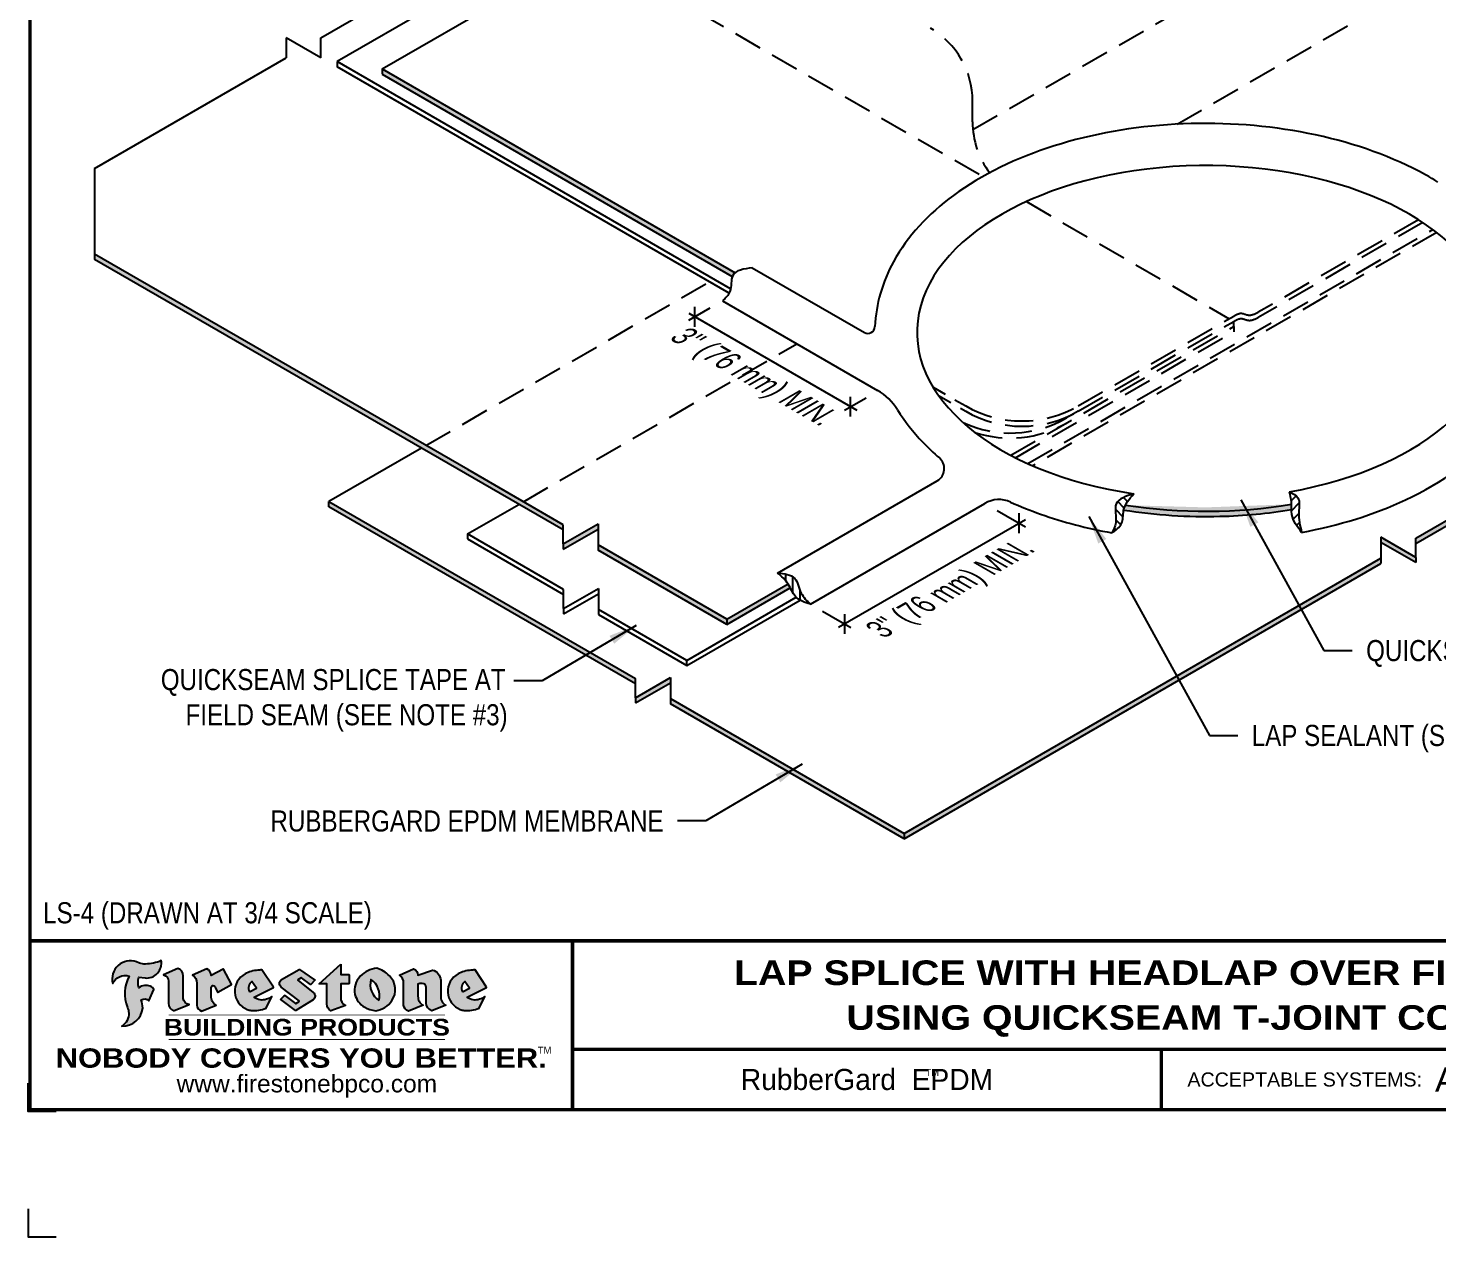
# Model space of a CAD drawing. Header units: inches. Extents: x 165.4 to 185.5, y 131.3 to 148.
# Drawn here: x 165.45 to 177.98, y 131.26 to 142 of the extents above; entities that cross this region are included whole.
import ezdxf
from ezdxf.enums import TextEntityAlignment as Align

# ---------------------------------------------------------------- set-up
doc = ezdxf.new("R2010")
doc.units = ezdxf.units.IN
doc.header["$MEASUREMENT"] = 0
doc.linetypes.add('HIDDEN', pattern=[0.375, 0.25, -0.125])
doc.linetypes.add('HIDDEN2', pattern=[0.1875, 0.125, -0.0625])
doc.layers.get('0').update_dxf_attribs({"linetype": 'CONTINUOUS'})
doc.layers.get('DEFPOINTS').update_dxf_attribs({"linetype": 'CONTINUOUS'})
for name, color, linetype in [('FSBP-ANNO-NOTE', 7, 'CONTINUOUS'), ('FSBP-MEMBRANE', 7, 'CONTINUOUS'), ('FSBP-SEALANTS', 1, 'CONTINUOUS'), ('FSBP-TTLB', 7, 'CONTINUOUS'), ('FSBP-TTLB-BORDER', 7, 'CONTINUOUS'), ('FSBP-TTLB-TEXT', 7, 'CONTINUOUS')]:
    doc.layers.add(name, color=color, linetype=linetype)
doc.styles.add('FSBP_ARIAL', font='arial.ttf')
doc.styles.add('FSBP_ARIAL_BOLD', font='')
doc.styles.add('FSBP_ARIAL_NAR', font='ARIALN.TTF')
doc.styles.add('FSBP_BANKGOTHIC', font='bgothm.ttf')
doc.styles.get('FSBP_ARIAL_BOLD').set_extended_font_data('Arial Black')
doc.dimstyles.new('FSBP-LEADER', dxfattribs={"dimtxt": 0.1875, "dimasz": 0.25, "dimexe": 0.0625, "dimexo": 0.125, "dimgap": 0.125, "dimtad": 0, "dimtih": 1, "dimtoh": 1, "dimdec": 4, "dimzin": 0, "dimdsep": 46, "dimlunit": 4, "dimtxsty": 'FSBP_ARIAL_NAR', "dimcen": 0.09375, "dimclrd": 256, "dimclre": 256, "dimclrt": 256, "dimadec": 0, "dimazin": 0, "dimtfac": 1, "dimtdec": 4, "dimtofl": 0, "dimtmove": 0, "dimatfit": 3, "dimfxl": 1, "dimtolj": 1, "dimtzin": 0, "dimlwd": -1, "dimlwe": -1, "dimarcsym": 0})

# ---------------------------------------------------------------- blocks, each defined once
blk = doc.blocks.new('TTLB-EPDM_2')
at = {"layer": 'FSBP-TTLB-TEXT'}
h = blk.add_hatch(color=1, dxfattribs=at)
edge = h.paths.add_edge_path()
edge.add_arc((1.037309769669573, -0.1982514792917306), 0.1319107607348553, 264.0410451462098, 370.3106169565175)
edge.add_arc((1.027551646585694, 0.1214293576525799), 0.3273056962876235, 270.05058356628535, 295.23459397187514, ccw=False)
edge.add_arc((1.022801957313345, -0.06680179986895154), 0.1391656561713503, 249.3281275763668, 272.0749124149863, ccw=False)
edge.add_line((0.9736743133014443, -0.1970076156048179), (0.9474927838574558, -0.1852745150568325))
edge.add_arc((0.8939498971398288, -0.3394262635682071), 0.1631857907024099, 70.84590087378872, 194.3325259843273)
edge.add_arc((0.8444260109029493, -0.4259936440910768), 0.1179914261095279, 70.96950098067128, 156.9641407594482, ccw=False)
edge.add_arc((1.153141409296894, -0.4684497516079468), 0.3110405457095052, 150.3231137483159, 203.2084295854517)
edge.add_arc((0.7562495500622943, -0.6412608153899899), 0.1218587156617311, 0.8849157075190988, 24.34668939894999, ccw=False)
edge.add_arc((0.7493781665697374, -0.6475258110744375), 0.1289731377238325, -58.36655102076742, 3.6216782311386737, ccw=False)
edge.add_arc((0.8256699029544474, -0.5792158350996106), 0.1783301886510354, 267.2205474105585, 354.1381621173521)
edge.add_arc((0.7903121048625305, -0.6011409294291745), 0.212787892960859, 0.9996158580669322, 21.00503380861244)
edge.add_arc((1.01880712263941, -0.5666691048185161), 0.05136395668415847, 40.82117713173261, 125.52727787225791, ccw=False)
edge.add_line((1.057676976260041, -0.5330924682126437), (1.102776947655911, -0.4308018311949837))
edge.add_arc((1.040858222524664, -0.4699705673995949), 0.07326744446031509, 32.31675181867256, 66.31481236598174)
edge.add_arc((1.032262518825329, -0.5063316993097662), 0.1102246948011782, 69.8179132332389, 125.254734720681)
edge.add_arc((1.127708877207287, -0.368959353531244), 0.1659710644737306, 164.1569669952081, 196.5811013160487, ccw=False)
edge.add_line((0.9680425188342383, -0.3236487780942383), (1.023615334387159, -0.3294494641845773))
h = blk.add_hatch(color=1, dxfattribs=at)
edge = h.paths.add_edge_path()
edge.add_line((1.275239419159561, -0.6223407783464694), (1.415345367376062, -0.5660418822574371))
edge.add_arc((1.421019305783958, -0.5090099247487757), 0.05731350411836949, 181.9717871001989, 264.31851000495806, ccw=False)
edge.add_line((1.363739737527226, -0.5109819325197265), (1.363412352251203, -0.3102363679013962))
edge.add_arc((1.294263659668751, -0.3103491388303989), 0.06914878453844908, 0.0934405599591014, 72.42834396969012)
edge.add_line((1.315139561173908, -0.2444268274366692), (1.186839444240604, -0.3024209471341379))
edge.add_arc((1.175246268095289, -0.3585110609420917), 0.05727567197445628, -0.017399788185912257, 78.322067691347, ccw=False)
edge.add_line((1.232521937428658, -0.3585284546236807), (1.232574268422297, -0.555126496687123))
edge.add_arc((1.305699496415486, -0.5558575689677219), 0.07312888236350451, 179.4272023230205, 245.3845503102953)
h = blk.add_hatch(color=1, dxfattribs=at)
edge = h.paths.add_edge_path()
edge.add_line((1.792026821926584, -0.3839679064720229), (1.722158956877934, -0.2518542302253621))
edge.add_arc((1.720119655279638, -0.2529327078887852), 0.002306916790721817, 27.87197133405656, 117.3766794470751)
edge.add_line((1.719058846382097, -0.250884159729182), (1.610638460368705, -0.3070279753467702))
edge.add_arc((1.547088841662962, -0.3061026658494403), 0.06355635479880145, 359.165808011073, 425.8793658831422)
edge.add_line((1.573061729235633, -0.2480956029480268), (1.446879247402876, -0.3051325108639702))
edge.add_arc((1.407812067100189, -0.370357133046621), 0.07602957263902092, -3.441403975725109, 59.07992244284969, ccw=False)
edge.add_line((1.483704536400296, -0.3749210150788969), (1.483704536400296, -0.5723838140635706))
edge.add_arc((1.54053746518044, -0.568254406115083), 0.05698275005415228, 184.1557352478595, 255.3066498366543)
edge.add_line((1.526084036778343, -0.6233736605654059), (1.657291340682093, -0.570650514527486))
edge.add_arc((1.688298576827198, -0.5021390388423987), 0.0752015358480571, 207.5160880841914, 245.649226723163, ccw=False)
edge.add_arc((1.721050197024907, -0.4914488168456328), 0.1093332836229113, 179.4823365255141, 204.5537900001094, ccw=False)
edge.add_line((1.611721375809452, -0.4904610114968335), (1.611721375809452, -0.4126404716788983))
edge.add_arc((1.628589765097195, -0.414159299036043), 0.01693662875851176, 28.356188110622725, 174.8549701683585, ccw=False)
edge.add_arc((1.627340435522395, -0.4197189881350504), 0.02111886817708033, 22.216893572439517, 40.10213956426492, ccw=False)
edge.add_line((1.646891420738257, -0.4117336534413738), (1.666638796144639, -0.4549750258192233))
edge.add_arc((1.668737246926742, -0.4540167099035481), 0.002306916790685496, 204.545128184284, 299.6323508190091)
edge.add_line((1.669877862091766, -0.4560219186518992), (1.791128135493295, -0.3870515928837648))
edge.add_line((1.791128135493295, -0.3870515928837648), (1.792026821926584, -0.3839679064720229))
h = blk.add_hatch(color=1, dxfattribs=at)
edge = h.paths.add_edge_path()
edge.add_line((2.763460561272041, -0.2072496393923444), (2.763460561272041, -0.2969520779963801))
edge.add_arc((2.765767478062699, -0.2969520779963943), 0.00230691679065842, 179.9999999996471, 269.9999999996471)
edge.add_line((2.765767478062685, -0.2992589947870528), (2.835417693520355, -0.2992589947870528))
edge.add_arc((2.835417693520355, -0.3015659115777538), 0.002306916790701052, 0, 90, ccw=False)
edge.add_line((2.837724610311056, -0.3015659115777538), (2.837724610311056, -0.3790761307453892))
edge.add_arc((2.83541769352037, -0.3790761307453749), 0.002306916790686842, 269.99999999964706, 359.99999999964706, ccw=False)
edge.add_line((2.835417693520355, -0.3813830475360618), (2.765767478062685, -0.3813830475360618))
edge.add_arc((2.765767478062699, -0.3836899643267202), 0.00230691679065842, 90.00000000035294, 180.0000000003529)
edge.add_line((2.763460561272041, -0.3836899643267344), (2.763460561272041, -0.5033995910642801))
edge.add_arc((2.836735953378943, -0.5071368822038516), 0.07337063740681413, 177.0802527808789, 245.3249543133826)
edge.add_line((2.806105814540615, -0.5738080530967267), (2.674529557384915, -0.6226036013049594))
edge.add_arc((2.708610405062069, -0.564298408791804), 0.06753517344606039, 177.0345319916277, 239.6926428024901, ccw=False)
edge.add_line((2.641165668230087, -0.560804539009709), (2.641165668230087, -0.3836899643267344))
edge.add_arc((2.638858751439429, -0.3836899643267202), 0.00230691679065842, 359.9999999996471, 449.999999999647)
edge.add_line((2.638858751439443, -0.3813830475360618), (2.572857950769389, -0.3813830475360618))
edge.add_line((2.572857950769389, -0.3813830475360618), (2.763460561272041, -0.2072496393923444))
h = blk.add_hatch(color=1, dxfattribs=at)
edge = h.paths.add_edge_path(flags=16)
edge.add_arc((2.940363509127394, -0.4847985213681437), 0.1684614578629418, 344.5558804047865, 417.0140046669545)
edge.add_arc((3.194458079644619, -0.3883534532477785), 0.1684614578629414, 164.5558804047864, 237.0140046669546)
edge = h.paths.add_edge_path()
edge.add_arc((3.069375116502199, -0.4399344555144872), 0.1828726885096673, 136.0914512150047, 191.213418978326)
edge.add_arc((3.064939550433406, -0.4318234379590333), 0.1803148804748503, 194.0167254156723, 240.6663730831859)
edge.add_arc((3.098047041778981, -0.3845058757092554), 0.2378525180183701, 239.2975390661776, 264.2889872773176)
edge.add_arc((3.04884478212623, -0.4190232383793012), 0.203760689247156, 277.1986764832036, 326.503572961274)
edge.add_arc((3.077739326803546, -0.4341046616465112), 0.171374865791709, 325.3768876809902, 406.3828327799087)
edge.add_arc((3.011839488065919, -0.4896144380417797), 0.2571945645850002, 44.28462553519766, 73.82901434867304)
edge.add_arc((3.117152499586992, -0.4983433120546693), 0.2579560664039132, 97.50292863483666, 134.1039137579027)
h = blk.add_hatch(color=1, dxfattribs=at)
edge = h.paths.add_edge_path()
edge.add_line((3.322690228557462, -0.5721896537377091), (3.322690228557462, -0.3749210150788969))
edge.add_arc((3.246797759257384, -0.3703571330465745), 0.076029572638996, 356.5585960242387, 419.0799224428129)
edge.add_line((3.285864939560099, -0.3051325108639702), (3.412047421392799, -0.2480956029480268))
edge.add_arc((3.386074533820159, -0.3061026658494941), 0.06355635479883807, 0.3962622833877276, 65.87936588318718, ccw=False)
edge.add_line((3.449629368605429, -0.3056631084210863), (3.580526418688805, -0.2593848434574539))
edge.add_arc((3.555744121700958, -0.3530904070730321), 0.09692726601172152, 2.366977007666776, 75.18615851992018, ccw=False)
edge.add_line((3.652588689330287, -0.3490873311063041), (3.652588689330287, -0.4883770011386872))
edge.add_arc((3.761877549389556, -0.4914934052703811), 0.1093332836229047, 178.3666365323574, 204.5537900000422)
edge.add_arc((3.729125929191727, -0.5021836272670953), 0.07520153584796169, 207.5160880841711, 245.2240541443093)
edge.add_line((3.697611150971852, -0.5704631245385627), (3.572585913552643, -0.6207021253773775))
edge.add_arc((3.59534718600759, -0.5526356419907701), 0.07177131519198746, 180.3328587115751, 251.51018566665869, ccw=False)
edge.add_line((3.523577081955409, -0.5530525936986663), (3.523577081955409, -0.4153032515383615))
edge.add_arc((3.486319529276879, -0.4148773504126441), 0.0372599868942854, 359.3450650296066, 449.0500281941028)
edge.add_arc((3.482769874121713, -0.4419622099033496), 0.06447454900600783, 86.29402372314017, 119.8211331593848)
edge.add_line((3.450707067966732, -0.3860252459975726), (3.450707067966732, -0.4904610114968335))
edge.add_arc((3.560035889182251, -0.491448816845647), 0.1093332836229751, 179.4823365255069, 204.5537900001023)
edge.add_arc((3.527284268984408, -0.5021390388424952), 0.07520153584796385, 207.5160880841699, 245.6492267231416)
edge.add_line((3.496277032839316, -0.570650514527486), (3.365069728935509, -0.6233736605654059))
edge.add_arc((3.37950248606194, -0.5682868177318081), 0.05694615642555727, 183.9298782390169, 255.318496325343, ccw=False)
h = blk.add_hatch(color=1, dxfattribs=at)
h.paths.add_polyline_path([(2.063388732080512, -0.2583237030618903, 0.02524281661523788), (2.025024361750752, -0.2610532129309178, 0.1213611957758757), (1.901773912052249, -0.3008158885520373, 0.6151668103976068), (1.93274136141747, -0.6099060679591872, 0.05306812109568645), (1.967936229862175, -0.617865745600497, 0.1150932231766138), (2.099126721549737, -0.5994933789882708), (2.151195569562105, -0.4944891916583316, -0.08755405562188731), (2.104230609512001, -0.5187113292177372, -0.265591761123442), (1.992692314386659, -0.5010701623316862), (2.165347897647223, -0.4141184325909109, 0.4518949533370738), (2.166222728871162, -0.4107679608846269)])
h.paths.add_polyline_path([(2.014217313945437, -0.4188965037300676), (1.951113654018855, -0.4515330109460507, -0.3720533890450154), (1.973177450672722, -0.3607130665457561)], flags=16)
h = blk.add_hatch(color=1, dxfattribs=at)
edge = h.paths.add_edge_path()
edge.add_arc((2.260407392426802, -0.3775796671688782), 0.04152450223225729, 123.20805433950699, 232.2027298779723, ccw=False)
edge.add_line((2.237665217914071, -0.3428366421988329), (2.393535971665983, -0.2540943745380986))
edge.add_arc((2.394677353533142, -0.2560991469722482), 0.002306916790741334, 55.64644466176611, 119.65426054492559, ccw=False)
edge.add_line((2.395979141996861, -0.2541946229174954), (2.531809646140459, -0.3470380726374032))
edge.add_arc((2.530468902927946, -0.3489153772789875), 0.002306916790700397, -42.731101238422525, 54.4661353739603, ccw=False)
edge.add_line((2.532163440279987, -0.3504807552658491), (2.498457913851155, -0.3869673252714421))
edge.add_arc((2.496763376499139, -0.3854019472845934), 0.002306916790672934, 233.7527076894875, 317.26889876138785, ccw=False)
edge.add_line((2.495399362263356, -0.38726241234572), (2.413849913492982, -0.3274738082119626))
edge.add_arc((2.412485899257181, -0.3293342732731342), 0.002306916790720064, 53.75270768979358, 124.4135619297835)
edge.add_line((2.41118211687575, -0.3274311136421062), (2.382933981293377, -0.346782838468144))
edge.add_arc((2.38423776367478, -0.3486859980991606), 0.002306916790694898, 124.4135619293799, 231.8459020253626)
edge.add_line((2.382812599816248, -0.3505000469010184), (2.519899969301207, -0.4581994452042721))
edge.add_arc((2.494247019847682, -0.4908523236374461), 0.04152450223225742, -55.21225898295222, 51.84590202520428, ccw=False)
edge.add_line((2.517938320565804, -0.5249552055672808), (2.364434947484597, -0.6179520922513717))
edge.add_arc((2.36323960192349, -0.6159790200102006), 0.002306916790726996, 233.2955624372927, 301.20872157023314, ccw=False)
edge.add_line((2.361860787187538, -0.6178285429225383), (2.231266621301074, -0.5204709167214361))
edge.add_arc((2.232647938930649, -0.5186232623475259), 0.002306916790697672, 135.5134179846393, 233.21798691998708, ccw=False)
edge.add_line((2.231002150870836, -0.5170067083764565), (2.262839375599356, -0.4845937328397696))
edge.add_arc((2.264485163659225, -0.4862102868108537), 0.002306916790748497, 53.0352839999411, 135.513417985369, ccw=False)
edge.add_line((2.265872365996302, -0.4843670465239001), (2.361834678328762, -0.5565872257804898))
edge.add_arc((2.363221880665761, -0.5547439854936304), 0.002306916790627066, 233.0352840000685, 302.2362632414394)
edge.add_line((2.36445241715569, -0.5566953042850713), (2.39428499383348, -0.5378823484768844))
edge.add_arc((2.393054457343549, -0.5359310296853765), 0.002306916790685166, 302.2362632406177, 412.2027298768422)
edge.add_line((2.394468296066179, -0.5341081404551886), (2.234958295420142, -0.4103916733127022))
h = blk.add_hatch(color=1, dxfattribs=at)
h.paths.add_polyline_path([(3.957695472291277, -0.2583237030618903, 0.02524281661523822), (3.919331101961575, -0.2610532129309178, 0.1085638477195505), (3.807890832595604, -0.2939221658134414, 0.6425897848490651), (3.827048101628293, -0.6099060679591872, 0.05306812109569052), (3.862242970072884, -0.617865745600497, 0.1150932231766133), (3.993433461760503, -0.5994933789882708), (4.045502309772871, -0.4944891916583316, -0.08755405562189084), (3.998537349722767, -0.5187113292177372, -0.2655917611234366), (3.886999054597368, -0.5010701623316862), (4.059654637857989, -0.4141184325909109, 0.4518949533370731), (4.060529469081928, -0.4107679608846269)])
h.paths.add_polyline_path([(3.90852405415626, -0.4188965037300676), (3.845420394229677, -0.4515330109460507, -0.3720533890450147), (3.867484190883488, -0.3607130665457561)], flags=16)
at = {"layer": 'DEFPOINTS', "color": 1}
blk.add_lwpolyline([(0.234375, -1.515625), (-0.015625, -1.515625), (-0.015625, -1.265625)], dxfattribs=at)
at = {"layer": 'DEFPOINTS', "linetype": 'Continuous', "ltscale": 1.75}
blk.add_lwpolyline([(-0.015625, -2.380833333333342), (-0.015625, -2.630833333333342), (0.234375, -2.630833333333342)], dxfattribs=at)
at = {"layer": 'FSBP-TTLB', "const_width": 0.03125}
for points in [[(0, 0), (0, -1.5), (20, -1.5), (20, 0), (0, 0)], [(4.825208527206769, 0), (4.825208527206769, -0.9643749050531198)], [(4.825208527206769, -0.9643749050531198), (15.84028770518938, -0.9643749050531198)], [(4.825208527206769, -0.9643749050531198), (4.825208527206769, -1.5)]]:
    blk.add_lwpolyline(points, dxfattribs=at)
at = {"layer": 'FSBP-TTLB-BORDER', "const_width": 0.03125}
blk.add_lwpolyline([(20, 0), (20, 13), (0, 13), (0, 0)], dxfattribs=at)
at = {"layer": 'FSBP-TTLB-TEXT', "color": 1}
blk.add_line((0.7358432058323388, -0.379822754145593), (0.7358432058323388, -0.379822754145593), dxfattribs=at)
for points in [[(1.023615323725323, -0.3294494630716969, 0.5000510906601082), (1.167090420776901, -0.1746414942047778, -0.1103304102359608), (1.027840608309816, -0.2058762110801382, -0.09957876667165425), (0.9736743133014443, -0.1970076156048179), (0.9474927838574558, -0.1852745150568325, 0.5978159689075124), (0.7358432058323388, -0.379822754145593, -0.3938834584182213), (0.8828996422548698, -0.3144510229727047, 0.2349406564350952), (0.86727108227484, -0.5910237178633082, -0.1027304183841549), (0.8780937320133262, -0.6393788197974146, -0.2772692352614086), (0.8170223912655956, -0.7573362346216896, 0.3985429150902959), (1.003067614090241, -0.5974286950643517, 0.0875124847930418), (0.9889600163401155, -0.5248671157293501, -0.3874031597924062), (1.057676976260041, -0.5330924682126437), (1.102776947655911, -0.4308018311949837, 0.1494423498871741), (1.07029056398062, -0.4028746979725923, 0.2467195073738216), (0.9686394281704906, -0.4163228904100862, -0.1424285161541127), (0.9680425188342383, -0.3236487780942383), (1.023615334387159, -0.3294494641845773)], [(2.763460561272041, -0.2072496393923444), (2.763460561272041, -0.2969520779963801, 0.4142135623730958), (2.765767478062685, -0.2992589947870528), (2.835417693520355, -0.2992589947870528, -0.414213562373095), (2.837724610311056, -0.3015659115777538), (2.837724610311056, -0.3790761307453892, -0.4142135623730938), (2.835417693520355, -0.3813830475360618), (2.765767478062685, -0.3813830475360618, 0.4142135623730958), (2.763460561272041, -0.3836899643267344), (2.763460561272041, -0.5033995910642801, 0.3068985753588853), (2.806105814540615, -0.5738080530967267), (2.674529557384915, -0.6226036013049594, -0.2804194150632976), (2.641165668230087, -0.560804539009709), (2.641165668230087, -0.3836899643267344, 0.414213562373095), (2.638858751439443, -0.3813830475360618), (2.572857950769389, -0.3813830475360618), (2.763460561272041, -0.2072496393923444)], [(2.166222728871162, -0.4107679608846269), (2.063388732080512, -0.2583237030618903, 0.02524281661523788), (2.025024361750752, -0.2610532129309178, 0.1085638477195265), (1.913584092384895, -0.2939221658134414, 0.6425897848491228), (1.93274136141747, -0.6099060679591872, 0.05306812109568648), (1.967936229862175, -0.617865745600497, 0.1150932231766137), (2.099126721549737, -0.5994933789882708), (2.151195569562105, -0.4944891916583316, -0.0875540556218873), (2.104230609512001, -0.5187113292177372, -0.2655917611234418), (1.992692314386659, -0.5010701623316862), (2.165347897647223, -0.4141184325909109)], [(4.060529469081928, -0.4107679608846269), (3.957695472291277, -0.2583237030618903, 0.02524281661523788), (3.919331101961575, -0.2610532129309178, 0.1085638477195265), (3.807890832595604, -0.2939221658134414, 0.6425897848491228), (3.827048101628293, -0.6099060679591872, 0.05306812109568648), (3.862242970072884, -0.617865745600497, 0.1150932231766137), (3.993433461760503, -0.5994933789882708), (4.045502309772871, -0.4944891916583316, -0.0875540556218873), (3.998537349722767, -0.5187113292177372, -0.2655917611234418), (3.886999054597368, -0.5010701623316862), (4.059654637857989, -0.4141184325909109)], [(4.059654637857989, -0.4141184325909109, 0.4518949533370731), (4.060529469081928, -0.4107679608846269, 0.4518949533370731)]]:
    blk.add_lwpolyline(points, format="xyb", dxfattribs=at)
for points in [[(1.275239419159561, -0.6223407783464694), (1.415345367376062, -0.5660418822574371, -0.3756100036733062), (1.363739737527226, -0.5109819325197265), (1.363412352251203, -0.3102363679013962, 0.3265360292958048), (1.315139561173908, -0.2444268274366692), (1.186839444240604, -0.3024209471341379, -0.3557863980845349), (1.232521937428658, -0.3585284546236807), (1.232574268422297, -0.555126496687123, 0.2960110723418457)], [(1.792026821926584, -0.3839679064720229), (1.722158956877934, -0.2518542302253621, 0.4116839150163434), (1.719058846382097, -0.250884159729182), (1.610638460368705, -0.3070279753467702, 0.2996033003794034), (1.573061729235633, -0.2480956029480268), (1.446879247402876, -0.3051325108639702, -0.2797757560995365), (1.483704536400296, -0.3749210150788969), (1.483704536400296, -0.5723838140635706, 0.320828638474519), (1.526084036778343, -0.6233736605654059), (1.657291340682093, -0.570650514527486, -0.1679398621276611), (1.621603752698661, -0.5368819723450571, -0.1098333365370753), (1.611721375809452, -0.4904610114968335), (1.611721375809452, -0.4126404716788983, -0.743334502655012), (1.64349420176768, -0.4061152228778298, -0.07819791644735608), (1.646891420738257, -0.4117336534413738), (1.666638796144639, -0.4549750258192233, 0.4404648714563479), (1.669877862091766, -0.4560219186518992), (1.791128135493295, -0.3870515928837648)], [(2.937624918725987, -0.3131105398334029, 0.2452625673097023), (2.889993533867141, -0.4754966266250307, 0.2064059665179019), (2.976604338974084, -0.5890186876871866, 0.1094800500670344), (3.074378098474654, -0.6211778035979165, 0.2185147641853038), (3.218764944843201, -0.5314757029352819, 0.3689489483072479), (3.195959963110113, -0.3100352223135445, 0.1296305888694145), (3.0834694040758, -0.242595816912754, 0.1610736375384317)], [(3.322690228557462, -0.5721896537377091), (3.322690228557462, -0.3749210150788969, 0.2797757560995341), (3.285864939560099, -0.3051325108639702), (3.412047421392799, -0.2480956029480268, -0.2937618496109166), (3.449629368605429, -0.3056631084210863), (3.580526418688805, -0.2593848434574539, -0.3288760160581939), (3.652588689330287, -0.3490873311063041), (3.652588689330287, -0.4883770011386872, 0.114762897203527), (3.662431105063263, -0.536926560769686, 0.166032965990522), (3.697611150971852, -0.5704631245385627), (3.572585913552643, -0.6207021253773775, -0.3209557512194564), (3.523577081955409, -0.5530525936986663), (3.523577081955409, -0.4153032515383615, 0.4127061514896111), (3.48693727661589, -0.3776224848030694, 0.1473421876160361), (3.450707067966732, -0.3860252459975726), (3.450707067966732, -0.4904610114968335, 0.1098333365370753), (3.460589444855941, -0.5368819723450855, 0.1679398621276611), (3.496277032839316, -0.570650514527486), (3.365069728935509, -0.6233736605654059, -0.3219729545308964), (3.322690228557462, -0.5721896537377091, 29.1476284739)], [(1.951113654018855, -0.4515330109460507), (2.014217313945437, -0.4188965037300676), (1.973177450672722, -0.3607130665457561, 0.3720533890450154)], [(2.234958295420142, -0.4103916733127022, -0.5150044486718882), (2.237665217914071, -0.3428366421988329), (2.393535971665983, -0.2540943745380986, -0.2867822934100265), (2.395979141996861, -0.2541946229174954), (2.531809646140459, -0.3470380726374032, -0.4515027974650387), (2.532163440279987, -0.3504807552658491), (2.498457913851155, -0.3869673252714421, -0.3814439164929681), (2.495399362263356, -0.38726241234572), (2.413849913492982, -0.3274738082119626, 0.3184718635035665), (2.41118211687575, -0.3274311136421062), (2.382933981293377, -0.346782838468144, 0.5064094529656681), (2.382812599816248, -0.3505000469010184), (2.519899969301207, -0.4581994452042721, -0.5043597839115849), (2.517938320565804, -0.5249552055672808), (2.364434947484597, -0.6179520922513717, -0.3053163970316367), (2.361860787187538, -0.6178285429225383), (2.231266621301074, -0.5204709167214361, -0.4541703869768119), (2.231002150870836, -0.5170067083764565), (2.262839375599356, -0.4845937328397696, -0.3762644290664977), (2.265872365996302, -0.4843670465239001), (2.361834678328762, -0.5565872257804898, 0.3114700032088108), (2.36445241715569, -0.5566953042850713), (2.39428499383348, -0.5378823484768844, 0.520381097387146), (2.394468296066179, -0.5341081404551886)], [(3.10274193015772, -0.5296595419651595, 0.3271311138286319), (3.032079658614293, -0.3434924326507627, 0.3271311138286322)], [(3.845420394229677, -0.4515330109460507), (3.90852405415626, -0.4188965037300676), (3.867484190883488, -0.3607130665457561, 0.3720533890450154)]]:
    blk.add_lwpolyline(points, format="xyb", close=True, dxfattribs=at)
at = {"layer": 'FSBP-TTLB-TEXT'}
for points, const_width in [([(1.233926579809207, -0.6584455781731435), (3.691229482685259, -0.6584455781731577)], 0.0078125), ([(1.233926579809207, -0.8761560960495984), (3.691229482685259, -0.8761560960495842)], 0.0078125), ([(10.06152282927678, -0.9643749050531198), (10.06152282927678, -1.5)], 0.03125)]:
    blk.add_lwpolyline(points, dxfattribs=dict(at, const_width=const_width))
at = {"layer": 'FSBP-TTLB-TEXT', "color": 1}
for centre, start, end in [((1.789987520328282, -0.3850463841354355), 299.6323508193319, 27.87197133380463), ((2.164310260790558, -0.412058050385383), 296.7304547840455, 34.00233684987403)]:
    blk.add_arc(centre, 0.00230691679068068, start, end, dxfattribs=at)
at = {"layer": 'FSBP-TTLB-TEXT', "lineweight": 18, "style": 'FSBP_ARIAL_BOLD'}
blk.add_text('BUILDING PRODUCTS', height=0.1484375, dxfattribs=at).set_placement((2.462578031247233, -0.7673008371113639), align=Align.MIDDLE_CENTER)
at = {"layer": 'FSBP-TTLB-TEXT', "color": 1}
for s, height, style, p in [('NOBODY COVERS YOU BETTER.', 0.171875, 'FSBP_ARIAL_BOLD', (2.412604263603384, -1.041650450587369)), ('TM', 0.0625, 'FSBP_BANKGOTHIC', (4.576671173373001, -0.9725745042934193))]:
    blk.add_text(s, height=height, dxfattribs=dict(at, style=style)).set_placement(p, align=Align.MIDDLE_CENTER)
at = {"layer": 'FSBP-TTLB-TEXT'}
for s, height, style, p in [('www.firestonebpco.com', 0.15625, 'FSBP_ARIAL', (2.462578031247233, -1.268657306740124)), ('RubberGard  EPDM', 0.1875, 'FSBP_BANKGOTHIC', (7.443365678241776, -1.23218745252656)), ('TM', 0.0625, 'FSBP_BANKGOTHIC', (8.023397742165457, -1.169706269210366))]:
    blk.add_text(s, height=height, dxfattribs=dict(at, style=style)).set_placement(p, align=Align.MIDDLE_CENTER)
at = {"layer": 'FSBP-TTLB-TEXT', "style": 'FSBP_ARIAL'}
blk.add_text('ACCEPTABLE SYSTEMS:', height=0.125, dxfattribs=at).set_placement((10.29281281591562, -1.23218745252656), align=Align.MIDDLE_LEFT)
at = {"layer": 'FSBP-TTLB-TEXT'}
for tag, height, style, p in [('MAXIMUM_WARRANTY', 0.1875, 'FSBP_ARIAL_BOLD', (18.03987100774941, 0.2240244307510579)), ('ACCPT_SYSTEMS', 0.21875, 'FSBP_ARIAL', (12.49438170418193, -1.23218745252656))]:
    blk.add_attdef(tag, text='', height=height, dxfattribs=dict(at, style=style)).set_placement(p, align=Align.MIDDLE_LEFT)
for tag, height, style, p in [('DETAIL_DESCP_LINE_1', 0.21875, 'FSBP_ARIAL_BOLD', (10.33118450231211, -0.2831249841755152)), ('DETAIL_DESCP_LINE_2', 0.21875, 'FSBP_ARIAL_BOLD', (10.33118450231211, -0.6812499208775904)), ('ISSUE_REV_DATE', 0.21875, 'FSBP_ARIAL', (16.84069633627263, -0.7282559425942452)), ('DETAIL_NUMBER', 0.4375, 'FSBP_ARIAL', (18.91941590748775, -0.8931630692489421))]:
    blk.add_attdef(tag, text='', height=height, dxfattribs=dict(at, style=style)).set_placement(p, align=Align.MIDDLE_CENTER)

msp = doc.modelspace()

# ---------------------------------------------------------------- hatches: boundary and pattern name
at = {"layer": 'FSBP-MEMBRANE'}
h = msp.add_hatch(color=256, dxfattribs=at)
edge = h.paths.add_edge_path()
edge.add_line((168.5953603410243, 141.6409276743779), (168.5953603410242, 141.5940526743779))
edge.add_line((168.5953603410243, 141.5940526743779), (171.7085374506973, 139.7966590320732))
edge.add_spline(control_points=[(171.7085374506972, 139.7966590320733), (171.7095441136331, 139.7993170585185), (171.7151394066809, 139.8121571643786), (171.7239772286583, 139.8225368521852), (171.7326992710421, 139.829584198593)], knot_values=[0.1497848089870825, 0.1497848089870825, 0.1497848089870825, 0.1497848089870825, 0.1593291394128395, 0.1974640986953273, 0.1974640986953273, 0.1974640986953273, 0.1974640986953273], degree=3, periodic=0)
edge.add_line((171.7326992710422, 139.829584198593), (168.5953603410243, 141.6409276743779))
h = msp.add_hatch(color=256, dxfattribs=at)
edge = h.paths.add_edge_path()
edge.add_spline(control_points=[(172.2238176881689, 137.0285359928421), (172.2184504441158, 137.039103460871), (172.2120380465295, 137.0511155119078), (172.2047498917924, 137.0623811708642), (172.2037816680127, 137.0638431912114)], knot_values=[0.2402839209086253, 0.2402839209086253, 0.2402839209086253, 0.2402839209086253, 0.2750215309648162, 0.2802521134282405, 0.2802521134282405, 0.2802521134282405, 0.2802521134282405], degree=3, periodic=0)
edge.add_line((172.2037816680127, 137.0638431912114), (171.6592421936101, 136.7494531790808))
edge.add_line((171.6592421936101, 136.7494531790808), (171.6592421936102, 136.7025781790807))
edge.add_line((171.6592421936102, 136.7025781790807), (172.2238176881689, 137.0285359928421))
h.paths.add_polyline_path([(170.5150850726095, 137.4100326008858), (170.5150850726095, 137.3631576008858), (171.6592421936102, 136.7025781790807), (171.6592421936101, 136.7494531790808)])
h.paths.add_polyline_path([(170.5150850726095, 137.5505773466591), (170.5150850726095, 137.597452346659), (170.2048625343619, 137.418345280693), (170.2048625343619, 137.3714702806931)])
h.paths.add_polyline_path([(169.355168687782, 138.0797106379033), (166.0381546750264, 139.9947895710735), (166.0381546750264, 139.9479145710735), (170.2048625343619, 137.5422646668517), (170.2048625343619, 137.5891396668516)])
h = msp.add_hatch(color=256, dxfattribs=at)
h.paths.add_polyline_path([(168.1215735111468, 137.795729212957), (168.1215735111468, 137.7488542129568), (170.8474895203557, 136.1750458712519), (170.8474895203557, 136.2219208712518)])
h.paths.add_polyline_path([(171.1577120586034, 136.1833585510593), (171.1577120586034, 136.2302335510592), (170.8474895203558, 136.0511264850932), (170.8474895203558, 136.0042514850933)])
h.paths.add_polyline_path([(171.1577120586034, 136.042813805286), (171.1577120586034, 135.9959388052859), (173.2362028578478, 134.7959215828339), (173.2362028578478, 134.8427965828339)])
h.paths.add_polyline_path([(177.4760817628378, 137.2438168099613), (177.4760817628378, 137.2906918099613), (173.2362028578478, 134.8427965828339), (173.2362028578478, 134.7959215828339)])
h.paths.add_polyline_path([(177.4760817628378, 137.4781115557345), (177.4760817628378, 137.4312365557345), (177.7863043010854, 137.2521294897686), (177.7863043010854, 137.2990044897685)])
h.paths.add_polyline_path([(182.0233780609203, 139.8691995517442), (182.0233780609203, 139.9160745514736), (177.7863043010854, 137.4697988758905), (177.7863043010854, 137.4229238759272)])
h = msp.add_hatch(color=256, dxfattribs=at)
edge = h.paths.add_edge_path()
edge.add_spline(control_points=[(175.1890836341646, 137.7195542651014), (175.4738915529285, 137.6748371371083), (175.7601241177152, 137.6563180155436), (176.2598928293945, 137.6694904802757), (176.4736997372908, 137.6900205604161), (176.6808803982161, 137.7243035959127)], knot_values=[1.309293457902021, 1.309293457902021, 1.309293457902021, 1.309293457902021, 1.61641652597828, 1.61641652597828, 1.84863154255173, 1.84863154255173, 1.84863154255173, 1.84863154255173], degree=3, periodic=0)
edge.add_spline(control_points=[(176.680880398215, 137.7243035959199), (176.6808591601597, 137.7398646568844), (176.6814355209874, 137.7556295915211), (176.6811978338342, 137.7712891452168)], knot_values=[0.2265939463911384, 0.2265939463911384, 0.2265939463911384, 0.2265939463911384, 0.273109800054235, 0.273109800054235, 0.273109800054235, 0.273109800054235], degree=3, periodic=0)
edge.add_ellipse((175.9178086810808, 139.3000126869838), major_axis=(-2.755675960631075, 0), ratio=0.5773502691896266, start_angle=75.00715079224477, end_angle=106.0826845125305, ccw=False)
edge.add_spline(control_points=[(175.2049194688163, 137.7631827277194), (175.1979920592489, 137.7493168178865), (175.1925283329643, 137.7348499955327), (175.1890836341646, 137.7195542651014)], knot_values=[0.2417261946553959, 0.2417261946553959, 0.2417261946553959, 0.2417261946553959, 0.2887330752865837, 0.2887330752865837, 0.2887330752865837, 0.2887330752865837], degree=3, periodic=0)
at = {"layer": 'FSBP-SEALANTS'}
h = msp.add_hatch(dxfattribs=at)
h.set_pattern_fill('ANSI31', color=256, scale=0.5, angle=90, style=0)
h.set_pattern_definition([(135, (45.76572421513981, 217.1368600486634), (-0.04419417382415922, -0.04419417382415922), [])])
edge = h.paths.add_edge_path()
edge.add_spline(control_points=[(175.0827358941873, 137.517049608121), (175.1190671405167, 137.541288889839), (175.1905470625542, 137.588978472292), (175.1731782729045, 137.7427889350667), (175.2400508209525, 137.8189434343191), (175.2800289133977, 137.8644705108264)], knot_values=[0, 0, 0, 0, 0.1211629098670574, 0.2383820051919179, 0.4126259422489015, 0.4126259422489015, 0.4126259422489015, 0.4126259422489015], degree=3, periodic=0)
edge.add_spline(control_points=[(175.2800289133977, 137.8644705108264), (175.2112028012137, 137.8432477980019), (175.078495067295, 137.8023270189955), (175.1402542072155, 137.6235519239368), (175.0979723604217, 137.545261821821), (175.0827358941873, 137.517049608121)], knot_values=[0, 0, 0, 0, 0.1818306596685819, 0.350598545171567, 0.4456767483891131, 0.4456767483891131, 0.4456767483891131, 0.4456767483891131], degree=3, periodic=0)
h = msp.add_hatch(dxfattribs=at)
h.set_pattern_fill('ANSI31', color=256, scale=0.5, style=0)
h.set_pattern_definition([(45, (45.81240569526688, 217.2090901091226), (-0.04419417382415922, 0.04419417382415922), [])])
edge = h.paths.add_edge_path()
edge.add_spline(control_points=[(176.6619388479152, 137.8816359921096), (176.6699149383884, 137.8519934085047), (176.6875044569879, 137.7866231901748), (176.6694319414002, 137.653463039119), (176.7321995532421, 137.5716812729823), (176.7713234382202, 137.5207056134384)], knot_values=[0, 0, 0, 0, 0.0917203386314473, 0.2022690950810575, 0.3851969751360424, 0.3851969751360424, 0.3851969751360424, 0.3851969751360424], degree=3, periodic=0)
edge.add_spline(control_points=[(176.7713234382203, 137.5207056134382), (176.7574268149528, 137.5788381007518), (176.7340517372115, 137.6766209494404), (176.7656064607709, 137.8315057185258), (176.6930651751199, 137.8665843163216), (176.6619388479147, 137.8816359921099)], knot_values=[0, 0, 0, 0, 0.1834877783792692, 0.3086390845912266, 0.4026993143606662, 0.4026993143606662, 0.4026993143606662, 0.4026993143606662], degree=3, periodic=0)
h = msp.add_hatch(dxfattribs=at)
h.set_pattern_fill('ANSI31', color=256, scale=0.5, angle=45, style=0)
h.set_pattern_definition([(90, (44.74808384261871, 216.5493251056502), (-0.0625, 1.387778780781446e-17), [])])
edge = h.paths.add_edge_path()
edge.add_spline(control_points=[(172.1108955691251, 137.15972388091), (172.1463249985927, 137.1292839126897), (172.2141297675403, 137.071027964373), (172.2596415368577, 136.9289200527243), (172.3525936160443, 136.8988846766624), (172.402719051371, 136.88268776839)], knot_values=[0, 0, 0, 0, 0.1386664688514837, 0.265379601720118, 0.413687999816287, 0.413687999816287, 0.413687999816287, 0.413687999816287], degree=3, periodic=0)
edge.add_spline(control_points=[(172.402719051371, 136.88268776839), (172.3714328086363, 136.9125583269315), (172.3055173969917, 136.9754911047344), (172.2846007301296, 137.1422718796271), (172.1709992566474, 137.1536853174863), (172.1108955691251, 137.15972388091)], knot_values=[0, 0, 0, 0, 0.1285791794250606, 0.2708970077545292, 0.430788228097465, 0.430788228097465, 0.430788228097465, 0.430788228097465], degree=3, periodic=0)

# ---------------------------------------------------------------- linework, layer by layer
at = {"layer": 'FSBP-ANNO-NOTE'}
for p, q in [((171.3216829658367, 139.4068374731462), (171.51304556301, 139.517320720137)), ((171.3758095535733, 139.3496991254979), (171.3758095535733, 139.5264758207945)), ((171.3216829658367, 139.4693374731462), (172.8150904559949, 138.6071182566936)), ((172.7068372805218, 138.6071182566936), (172.8981553338211, 138.7175757862668)), ((172.7609638682584, 138.5499799090452), (172.7609638682584, 138.7267566043419)), ((174.0634253723879, 137.716497009874), (174.3149517380007, 137.5712781949792)), ((174.2608251502642, 137.5141398473309), (174.2608251502642, 137.6909165426275)), ((174.3149517380007, 137.6337781949792), (172.6542454169838, 136.6749689534952)), ((172.5109722268442, 136.82018776839), (172.7624985924568, 136.6749689534952)), ((172.7083720047203, 136.6178306058469), (172.7083720047203, 136.7946073011435))]:
    msp.add_line(p, q, dxfattribs=at)
at = {"layer": 'FSBP-MEMBRANE'}
for p, q in [((168.0500059478148, 141.918999994165), (170.8331199060424, 143.525831587133)), ((168.5953603410243, 141.6409276743779), (169.7540254730652, 142.3098833002624)), ((169.0395723805692, 142.1946495856884), (168.1934111297133, 141.7061181597289)), ((168.0500059478148, 141.7398929281991), (167.7397834095671, 141.918999994165)), ((167.7397834095671, 141.918999994165), (167.7397834095671, 141.739892928199)), ((168.0500059478148, 141.7398929281991), (168.0500059478148, 141.918999994165)), ((166.0381546750264, 140.7574571202511), (167.7397834095671, 141.739892928199)), ((171.6934002612218, 139.6853984924917), (168.1934111297133, 141.7061181597289)), ((171.6806334434639, 139.6477694181609), (168.1934111297133, 141.6611181597289)), ((168.5953603410243, 141.6409276743779), (171.7326992710422, 139.829584198593)), ((168.5953603410243, 141.5940526743779), (171.7085374506972, 139.7966590320733)), ((166.0381546750264, 140.7574571202511), (166.0381546750264, 139.9479145710735)), ((169.355168687782, 138.0797106379033), (166.0381546750264, 139.9947895710735)), ((170.2048625343619, 137.5422646668517), (166.0381546750264, 139.9479145710735)), ((177.7863043010854, 137.4697988758905), (182.0233780609203, 139.9160745514736)), ((177.7863043010854, 137.4229238759272), (182.0233780609203, 139.8691995517441)), ((168.9437112868686, 138.2703906790807), (168.1215735111469, 137.7957292129569)), ((170.2048625343619, 137.5891396668517), (169.355168687782, 138.0797106379033)), ((168.1215735111469, 137.7957292129569), (170.8474895203558, 136.2219208712518)), ((168.1215735111468, 137.7488542129569), (168.1215735111469, 137.7957292129569)), ((169.3540789087168, 137.5073165360216), (169.809736690653, 137.7703906790807)), ((170.8474895203558, 136.1750458712518), (168.1215735111468, 137.7488542129569)), ((170.2048625343619, 137.418345280693), (170.5150850726095, 137.597452346659)), ((170.2048625343619, 137.418345280693), (170.2048625343619, 137.5891396668517)), ((170.2048625343619, 137.3714702806931), (170.5150850726095, 137.5505773466591)), ((170.5150850726095, 137.597452346659), (170.5150850726095, 137.3631576008858)), ((169.3540789087168, 137.5073165360216), (169.3540789087168, 137.4623165360216)), ((170.2079874505722, 137.0143122095181), (169.3540789087168, 137.5073165360216)), ((169.3540789087168, 137.4623165360216), (170.2079874505722, 136.9693122095181)), ((170.2048625343619, 137.418345280693), (170.2048625343619, 137.3714702806931)), ((171.6592421936101, 136.7494531790808), (170.5150850726095, 137.4100326008858)), ((177.7863043010854, 137.2990044897685), (177.4760817628378, 137.4781115557345)), ((177.4760817628378, 137.4781115557345), (177.4760817628378, 137.2438168099612)), ((177.7863043010854, 137.2521294897686), (177.4760817628378, 137.4312365557346)), ((177.7863043010854, 137.2990044897685), (177.7863043010854, 137.4697988758905)), ((171.6592421936101, 136.7025781790808), (170.5150850726095, 137.3631576008858)), ((173.2362028578478, 134.8427965828339), (177.4760817628377, 137.2906918099612)), ((177.7863043010854, 137.2990044897685), (177.7863043010854, 137.2521294897686)), ((173.2362028578478, 134.7959215828339), (177.4760817628378, 137.2438168099612)), ((170.2079874505722, 136.8435178233595), (170.5182099888198, 137.0226248893255)), ((170.2079874505722, 136.8435178233595), (170.2079874505722, 137.0143122095181)), ((170.5182099888198, 137.0226248893255), (170.5182099888198, 136.7902051435522)), ((171.6592421936101, 136.7494531790808), (172.2037816680127, 137.0638431912114)), ((171.6592421936102, 136.7025781790808), (172.2238176881689, 137.028535992842)), ((170.2079874505722, 136.7966428233596), (170.5182099888198, 136.9757498893256)), ((171.3026360672319, 136.3823165360216), (172.2760846014369, 136.9443373092871)), ((171.3026360672319, 136.3373165360216), (172.3104273714602, 136.9191651168047)), ((170.2079874505722, 136.8435178233595), (170.2079874505722, 136.7966428233596)), ((171.3026360672318, 136.3823165360216), (170.5182099888198, 136.8352051435521)), ((170.5182099888198, 136.7902051435522), (171.3026360672318, 136.3373165360215)), ((171.6592421936101, 136.7494531790808), (171.6592421936101, 136.7025781790808)), ((171.3026360672318, 136.3373165360215), (171.3026360672318, 136.3823165360216)), ((171.3026360672318, 136.3823165360216), (171.3026360672318, 136.3823165360216)), ((170.8474895203558, 136.0511264850932), (171.1577120586034, 136.2302335510592)), ((170.8474895203558, 136.0511264850932), (170.8474895203558, 136.2219208712518)), ((170.8474895203558, 136.0042514850933), (171.1577120586034, 136.1833585510593)), ((171.1577120586034, 136.2302335510592), (171.1577120586034, 135.9959388052859)), ((170.8474895203558, 136.0511264850932), (170.8474895203558, 136.0042514850933)), ((171.1577120586034, 136.0428138052859), (173.2362028578478, 134.8427965828339)), ((173.2362028578478, 134.7959215828339), (171.1577120586034, 135.9959388052859)), ((173.2362028578478, 134.8427965828339), (173.2362028578478, 134.7959215828339))]:
    msp.add_line(p, q, dxfattribs=at)
at = {"layer": 'FSBP-MEMBRANE', "linetype": 'HIDDEN'}
for p, q in [((173.8482043278532, 141.1020010565318), (176.9883147985398, 142.9149446820679)), ((170.438370653453, 142.7049901743779), (173.9369304958419, 140.6850957075987)), ((175.6639656262458, 141.1503313309428), (177.8543402025045, 142.4149446821719)), ((168.1934111297133, 141.7061181597289), (168.1934111297133, 141.6611181597289)), ((168.5953603410243, 141.6409276743779), (168.5953603410243, 141.5940526743779)), ((173.8450069847065, 141.1711804733898), (173.8450069847066, 141.3539050696052)), ((174.3238780961993, 140.4616914063701), (176.1268866713906, 139.4207239201322)), ((177.8107205025642, 140.3010108366215), (176.3851062792712, 139.4779320812181)), ((177.84907844185, 140.2762818031918), (176.3851062808576, 139.4310570821341)), ((174.3352168975209, 138.1331778947282), (177.9388258253066, 140.2137224792394)), ((177.9726267574592, 140.1882374565165), (174.3793582517089, 138.1136629174511)), ((168.984306227671, 138.2938281790807), (171.5050173438422, 139.7491614205514)), ((174.7838763579211, 138.6453365548619), (176.1674816113564, 139.4441614204666)), ((174.7838763501815, 138.5984615551463), (176.1674816113564, 139.3972864206152)), ((176.1674816113564, 139.3522864206151), (176.1674816113564, 139.3972864206152)), ((174.1840290352968, 138.2071395332417), (176.1674816113564, 139.3522864203233)), ((174.2268609699022, 138.1849935707493), (176.1674816113564, 139.3054114204878)), ((176.1674816113564, 139.3522864206151), (176.1674816113564, 139.3054114206152)), ((169.8503316314554, 137.7938281790807), (172.2825300964936, 139.1980586175929)), ((174.7838763501815, 138.5984615551463), (174.6799533147826, 138.5384615599586))]:
    msp.add_line(p, q, dxfattribs=at)
at = {"layer": 'FSBP-MEMBRANE', "linetype": 'HIDDEN2'}
for p, q in [((173.4934216222233, 138.8130306751704), (173.783864057662, 138.6453436568858)), ((173.5429158210312, 138.7375801861653), (173.783798630777, 138.5985064311154))]:
    msp.add_line(p, q, dxfattribs=at)
at = {"layer": 'FSBP-MEMBRANE', "linetype": 'HIDDEN'}
for centre, radius, start, end in [((173.0950069847066, 141.3539050696052), 0.75, 0, 60.00000000000028), ((174.5950069847065, 141.1711804733898), 0.75, 180, 217.1516792279219), ((174.2838763582238, 139.5113619588211), 1, 239.9991861926722, 299.9999999799781), ((174.1799533097815, 139.4044869608556), 1, 245.2228647122882, 300.00000033087), ((174.2838763501815, 139.4644869589307), 1, 239.9948579932436, 300.0000000000005), ((174.179953320937, 139.3594869589307), 1, 251.6227698136338, 299.9999999999997)]:
    msp.add_arc(centre, radius, start, end, dxfattribs=at)
at = {"layer": 'FSBP-MEMBRANE'}
msp.add_ellipse((175.9178086810808, 139.3000126869838), major_axis=(-2.755675960631075, 0), ratio=0.5773502691896266, start_param=1.309121743864545, end_param=1.851492124098054, dxfattribs=at)
at = {"layer": 'FSBP-MEMBRANE', "linetype": 'HIDDEN'}
for points in [[(176.1674816113564, 139.4441614204666), (176.2368821755678, 139.4690113264816), (176.2923946710021, 139.4539505927792), (176.3851062792712, 139.4779320812181)], [(176.1674816113564, 139.3972864206152), (176.2368821755678, 139.4221363266302), (176.2923946710021, 139.4070755929278), (176.3851062808577, 139.4310570821341)]]:
    msp.add_spline(points, degree=3, dxfattribs=at)
at = {"layer": 'FSBP-MEMBRANE'}
msp.add_open_spline([(175.1890836341646, 137.7195542651014), (175.4738915529285, 137.6748371371083), (175.7601241177152, 137.6563180155436), (176.2598928293945, 137.6694904802757), (176.4736997372908, 137.6900205604161), (176.6808803982161, 137.7243035959127)], degree=3, knots=[1.309293457902021, 1.309293457902021, 1.309293457902021, 1.309293457902021, 1.61641652597828, 1.61641652597828, 1.84863154255173, 1.84863154255173, 1.84863154255173, 1.84863154255173], dxfattribs=at)
at = {"layer": 'FSBP-SEALANTS'}
for p, q in [((171.8864869322736, 139.8739161238), (172.8832299343139, 139.2984462832592)), ((171.621298738483, 139.579820720137), (173.0006509516437, 138.7834513485613)), ((172.1108955691252, 137.15972388091), (173.5310795281482, 137.9796674719508)), ((172.402719051371, 136.88268776839), (173.9551721969148, 137.778997009874))]:
    msp.add_line(p, q, dxfattribs=at)
for centre, radius, start, end in [((172.9144799343138, 139.3525728709957), 0.0625, 240.0000000000673, 357.6142247342976), ((172.7506509516583, 138.3504386466802), 0.5, 31.43973606478908, 60.00000000080498), ((173.4685795281482, 138.0879206474238), 0.125, 300.0000000000159, 49.54011931218641), ((174.0801721969148, 137.562490658928), 0.25, 65.73997268805417, 120.0000000000078)]:
    msp.add_arc(centre, radius, start, end, dxfattribs=at)
msp.add_ellipse((175.9178086810808, 139.3000126869838), major_axis=(-2.566925602865363, 0), ratio=0.5773502691896254, start_param=1.864909897674227, end_param=7.602890982128957, dxfattribs=at)
for points, knots in [([(177.9821644144312, 140.6360117585853), (177.9115419979536, 140.6792775097586), (177.8378219502519, 140.7199455441758), (177.1643116720348, 141.0552934424937), (176.3952441194232, 141.1914926823136), (174.900440782365, 141.107411793272), (174.1823503532895, 140.889727025663), (173.4507363574245, 140.3509509736066), (173.2658981636146, 140.1539394636008), (173.0437408965263, 139.7488422251982), (172.9852937788311, 139.5508178436332), (172.9769257590458, 139.3499711458853)], [3.897184307642496, 3.897184307642496, 3.897184307642496, 3.897184307642496, 4.000736290778033, 4.000736290778033, 4.809508249797172, 4.809508249797172, 5.618280208816311, 5.618280208816311, 5.976549897905562, 5.976549897905562, 6.259728986275675, 6.259728986275675, 6.259728986275675, 6.259728986275675]), ([(176.7713234382202, 137.5207056134383), (177.1014121570206, 137.5819541500472), (177.4154229337678, 137.6789172222718), (178.0239709614789, 137.9641226567049), (178.306838019083, 138.1649563079318), (178.6697088899364, 138.5966587571689), (178.7823043006737, 138.8094654787849), (178.8807886767827, 139.2653795566328), (178.8635814915939, 139.5057515032371), (178.7181782581927, 139.9122281660756), (178.6101232024486, 140.0836905338623), (178.4723148940808, 140.2364028975645)], [1.881830997502834, 1.881830997502834, 1.881830997502834, 1.881830997502834, 2.252662379019005, 2.252662379019005, 2.689777057236757, 2.689777057236757, 3.017516865622076, 3.017516865622076, 3.345256674007395, 3.345256674007395, 3.622182729462625, 3.622182729462625, 3.622182729462625, 3.622182729462625]), ([(173.1772455810475, 138.611239379416), (173.2400911999187, 138.5084421088328), (173.3158401964655, 138.4118078379599), (173.4482900922072, 138.2737980748728), (173.4976143757173, 138.2274453495348), (173.5496939584219, 138.1830282139019)], [6.622492476244122, 6.622492476244122, 6.622492476244122, 6.622492476244122, 6.789164059218921, 6.789164059218921, 6.878832980130982, 6.878832980130982, 6.878832980130982, 6.878832980130982]), ([(174.182891800275, 137.7904131963951), (174.2690218440139, 137.751596306988), (174.3582141785945, 137.7159172691529), (174.6501938954432, 137.6124698124941), (174.8629551070308, 137.5568459217453), (175.0827358941883, 137.5170496081263)], [7.190615212771473, 7.190615212771473, 7.190615212771473, 7.190615212771473, 7.303578570966327, 7.303578570966327, 7.549986304455451, 7.549986304455451, 7.549986304455451, 7.549986304455451])]:
    msp.add_open_spline(points, degree=3, knots=knots, dxfattribs=at)
for points in [[(171.8864869322769, 139.8739161237981), (171.7119141511251, 139.8043590724847), (171.6871670904723, 139.662241098058), (171.6212987384831, 139.579820720137)], [(175.2800289133977, 137.8644705108264), (175.1223136989473, 137.7739812853552), (175.1182069579403, 137.6052633732787), (175.0827358941873, 137.517049608121)], [(175.0827358941873, 137.517049608121), (175.1706712138928, 137.6004032539665), (175.1883792966203, 137.7162770651358), (175.2800289133977, 137.8644705108264)], [(176.6619388479147, 137.8816359921099), (176.7387994992214, 137.827416372921), (176.7464428463024, 137.7024986852545), (176.7713234382203, 137.5207056134382)], [(176.7713234382202, 137.5207056134384), (176.6836878283279, 137.6812752530973), (176.6802989447248, 137.7917720540487), (176.6619388479152, 137.8816359921096)], [(172.1108955691251, 137.15972388091), (172.2635147119831, 137.1120520907605), (172.3207468648382, 136.9817491938625), (172.402719051371, 136.88268776839)], [(172.402719051371, 136.88268776839), (172.270574799192, 136.9500173871467), (172.2066424746542, 137.0594197450764), (172.1108955691251, 137.15972388091)]]:
    msp.add_spline(points, degree=3, dxfattribs=at)

# ---------------------------------------------------------------- block references
ref = msp.add_blockref('TTLB-EPDM_2', (165.4627011304549, 133.8892954964356))
ref.add_attrib('DETAIL_DESCP_LINE_1', 'LAP SPLICE WITH HEADLAP OVER FIELD SEAM', dxfattribs={"layer": 'FSBP-TTLB-TEXT', "height": 0.21875, "style": 'FSBP_ARIAL_BOLD'}).set_placement((175.7938856327671, 133.6061705122601), align=Align.MIDDLE_CENTER)
ref.add_attrib('DETAIL_DESCP_LINE_2', 'USING QUICKSEAM T-JOINT COVER', dxfattribs={"layer": 'FSBP-TTLB-TEXT', "height": 0.21875, "style": 'FSBP_ARIAL_BOLD'}).set_placement((175.7938856327671, 133.2080455755581), align=Align.MIDDLE_CENTER)
ref.add_attrib('ACCPT_SYSTEMS', 'ALL', dxfattribs={"layer": 'FSBP-TTLB-TEXT', "height": 0.21875, "style": 'FSBP_ARIAL'}).set_placement((177.9570828346369, 132.6571080439091), align=Align.MIDDLE_LEFT)

# ---------------------------------------------------------------- texts
at = {"layer": 'DEFPOINTS', "style": 'FSBP_ARIAL_NAR'}
msp.add_text('LS-4 (DRAWN AT 3/4 SCALE)', height=0.1875, dxfattribs=at).set_placement((165.5798584845293, 134.1392954964357), align=Align.MIDDLE_LEFT)
at = {"layer": 'FSBP-ANNO-NOTE', "style": 'FSBP_ARIAL_NAR'}
for rotation, oblique, p in [(329.9999999999994, 30, (171.8518803599697, 138.9132278649199)), (30.00000000000054, 329.9999999999999, (173.7011049284383, 137.0293735742372))]:
    msp.add_text('3" (76 mm) MIN.', height=0.1875, rotation=rotation, dxfattribs=dict(at, oblique=oblique)).set_placement(p, align=Align.MIDDLE)
for s, p in [('QUICKSEAM T-JOINT COVER (SEE NOTE #3)', (177.3448066520934, 136.470150297892)), ('LAP SEALANT (SEE NOTES)', (176.3275990887464, 135.7158321277655))]:
    msp.add_text(s, height=0.1875, dxfattribs=at).set_placement(p, align=Align.MIDDLE_LEFT)
msp.add_text('RUBBERGARD EPDM MEMBRANE', height=0.1875, dxfattribs=at).set_placement((171.0975040631286, 134.955272665167), align=Align.MIDDLE_RIGHT)
at = {"layer": 'FSBP-ANNO-NOTE', "insert": (166.504679424498, 136.3060135567817), "char_height": 0.1875, "attachment_point": 1, "style": 'FSBP_ARIAL_NAR'}
msp.add_mtext_dynamic_manual_height_columns('\\pi0.12152;QUICKSEAM SPLICE TAPE AT \\P\\pi0.34176;FIELD SEAM (SEE NOTE #3)', width=3.175235714992368, gutter_width=5, heights=[0.5934761986037245], dxfattribs=at)

# ---------------------------------------------------------------- leaders
at = {"layer": 'FSBP-ANNO-NOTE'}
for points in [[(176.229924499652, 137.8089997489214), (176.9698066520934, 136.470150297892), (177.2198066520934, 136.470150297892)], [(174.877714075817, 137.6608840589836), (175.9525990887464, 135.7158321277655), (176.2025990887464, 135.7158321277655)], [(170.8527619234747, 136.6935024926924), (170.0169946640619, 136.2006761584547), (169.7669946640619, 136.2006761584547)], [(172.3298919993927, 135.4608480498089), (171.4725040631286, 134.955272665167), (171.2225040631286, 134.955272665167)]]:
    msp.add_leader(points, dimstyle='FSBP-LEADER', dxfattribs=at)

doc.saveas('drawing.dxf')
